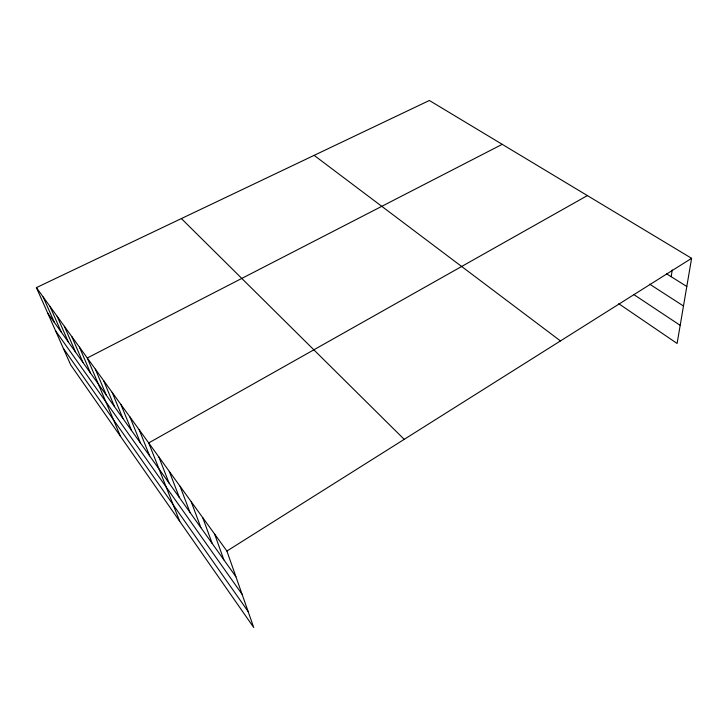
<?xml version="1.0" encoding="UTF-8"?>
<svg xmlns="http://www.w3.org/2000/svg" width="728" height="728" viewBox="0 0 728 728"><rect width="100%" height="100%" fill="white"/><g stroke="black" fill="none" stroke-linecap="round" stroke-linejoin="round"><path stroke-width="1.09" d="M671.189 276.704L672.226 269.961M36.4 287.615L226.899 551.05L253.744 627.518L70.671 364.874L36.4 287.615L429.365 100.482L691.6 258.313L677.104 343.461L618.764 303.722M226.899 551.05L691.6 258.313M587.378 195.586L148.721 442.933L179.734 521.33M502.22 144.326L87.287 357.985L120.493 436.345M666.429 273.719L686.795 286.504M649.658 284.157L683.483 306.006M633.615 294.421L680.189 325.352M314.123 155.355L560.451 340.922M181.381 218.573L404.213 439.348M47.702 313.095L235.899 576.703M55.546 330.776L242.06 594.248M63.354 348.366L248.121 611.502M43.125 296.915L54.409 322.486M50.023 306.461L61.27 332.104M57.102 316.243L68.314 341.96M64.355 326.271L75.521 352.061M71.799 336.564L82.919 362.417M79.443 347.138L90.509 373.045M95.35 369.132L106.279 395.14M103.631 380.589L114.487 406.634M112.148 392.356L122.914 418.445M120.903 404.468L131.577 430.576M129.903 416.916L140.477 443.043M139.175 429.738L149.631 455.865M158.85 456.947L169.042 483.046M169.296 471.398L179.334 497.461M180.08 486.304L189.944 512.33M191.218 501.701L200.892 527.663M202.721 517.608L212.194 543.488M214.605 534.052L223.851 559.823"/></g></svg>
